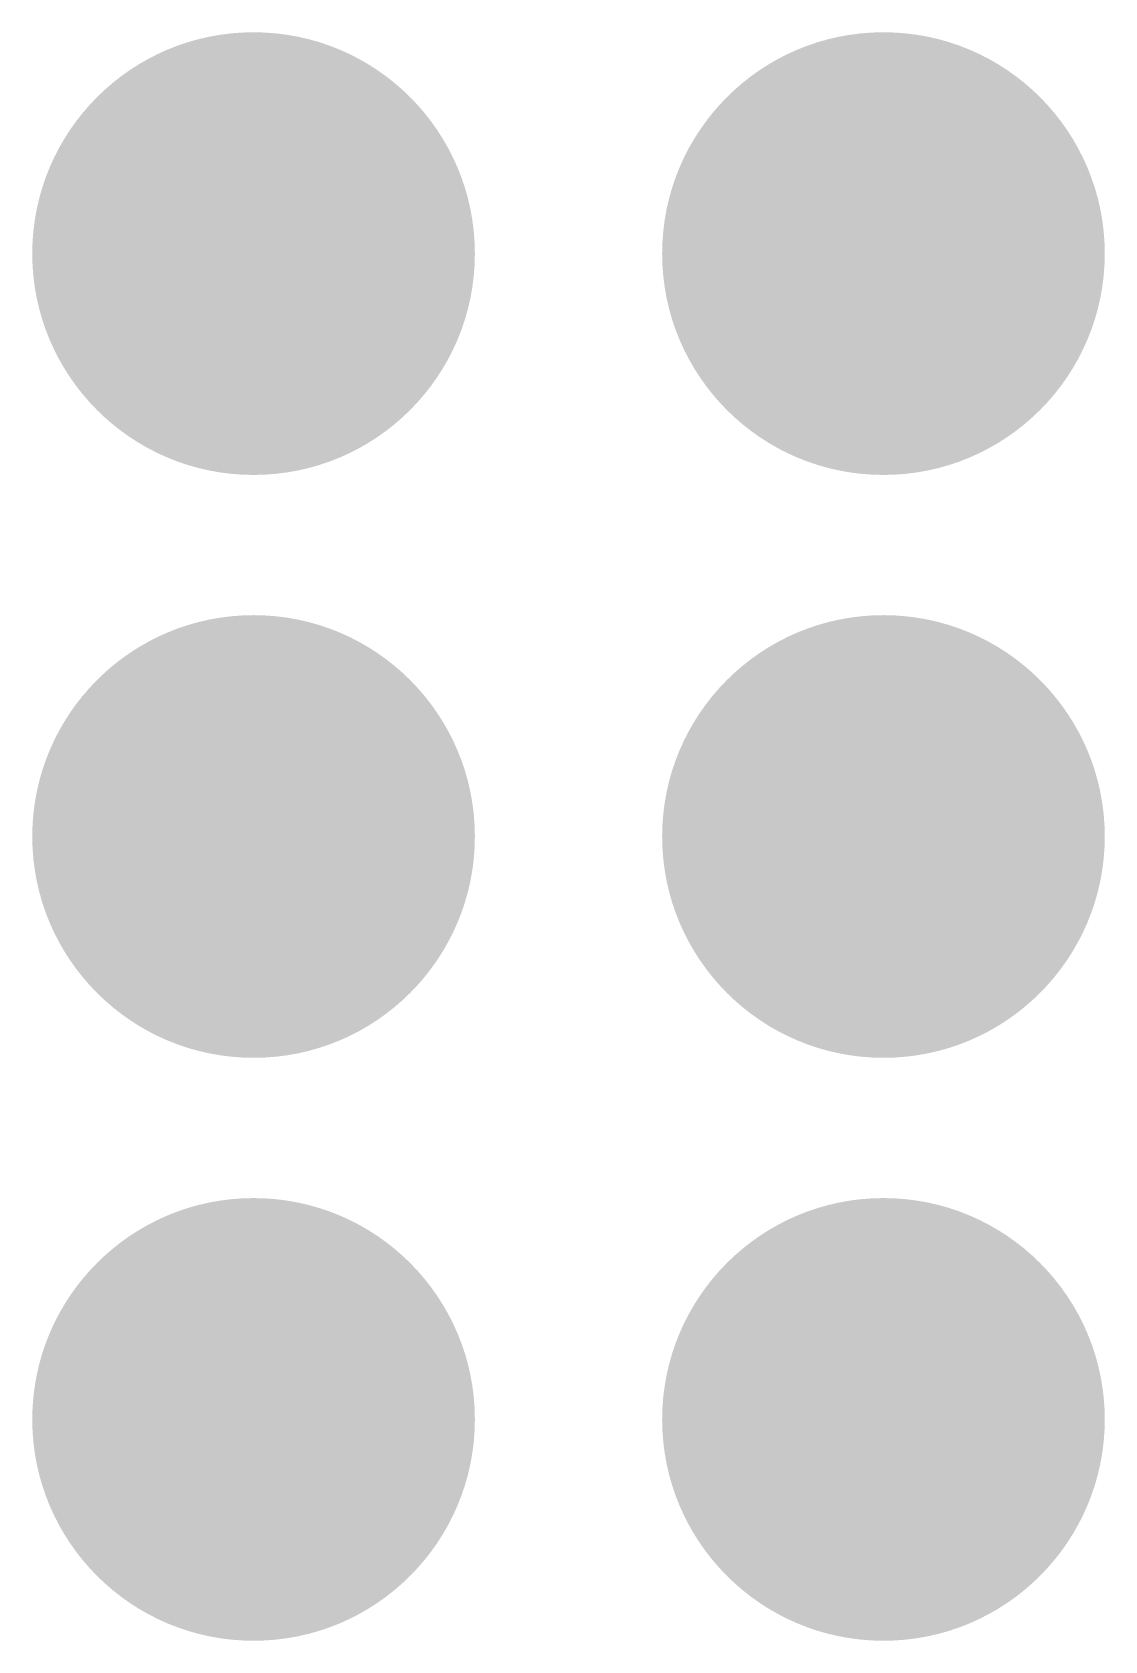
# Model space of a CAD drawing. Header units: inches. Extents: x -4 to 5258, y -4 to 5281.
# Drawn here: x 132.626 to 134.573, y 98.237 to 101.156 of the extents above; entities that cross this region are included whole.
import ezdxf

# ---------------------------------------------------------------- set-up
doc = ezdxf.new("R2010")
doc.units = ezdxf.units.IN
for name, color, linetype in [('Bottom Layer', 5, 'Continuous'), ('Bottom Solder', 6, 'Continuous'), ('Drill Drawing', 1, 'Continuous'), ('Layer 1', 16, 'Continuous'), ('Layer 2', 76, 'Continuous'), ('Top Layer', 1, 'Continuous'), ('Top Solder', 216, 'Continuous'), ('Via Holes', 16, 'Continuous')]:
    doc.layers.add(name, color=color, linetype=linetype)

msp = doc.modelspace()

# ---------------------------------------------------------------- hatches: boundary and pattern name
at = {"layer": 'Bottom Layer'}
h = msp.add_hatch(color=5, dxfattribs=at)
edge = h.paths.add_edge_path()
edge.add_arc((133.0282, 100.7543), 0.3, 0, 360)
h = msp.add_hatch(color=5, dxfattribs=at)
edge = h.paths.add_edge_path()
edge.add_arc((134.1712, 100.7543), 0.3, 0, 360)
h = msp.add_hatch(color=5, dxfattribs=at)
edge = h.paths.add_edge_path()
edge.add_arc((133.0282, 99.6967), 0.3, 0, 360)
h = msp.add_hatch(color=5, dxfattribs=at)
edge = h.paths.add_edge_path()
edge.add_arc((134.1712, 99.6967), 0.3, 0, 360)
h = msp.add_hatch(color=5, dxfattribs=at)
edge = h.paths.add_edge_path()
edge.add_arc((133.0282, 98.639), 0.3, 0, 360)
h = msp.add_hatch(color=5, dxfattribs=at)
edge = h.paths.add_edge_path()
edge.add_arc((134.1712, 98.639), 0.3, 0, 360)
at = {"layer": 'Bottom Solder'}
h = msp.add_hatch(color=6, dxfattribs=at)
edge = h.paths.add_edge_path()
edge.add_arc((133.0282, 100.7543), 0.4016, 0, 360)
h = msp.add_hatch(color=6, dxfattribs=at)
edge = h.paths.add_edge_path()
edge.add_arc((134.1712, 100.7543), 0.4016, 0, 360)
h = msp.add_hatch(color=6, dxfattribs=at)
edge = h.paths.add_edge_path()
edge.add_arc((133.0282, 99.6967), 0.4016, 0, 360)
h = msp.add_hatch(color=6, dxfattribs=at)
edge = h.paths.add_edge_path()
edge.add_arc((134.1712, 99.6967), 0.4016, 0, 360)
h = msp.add_hatch(color=6, dxfattribs=at)
edge = h.paths.add_edge_path()
edge.add_arc((133.0282, 98.639), 0.4016, 0, 360)
h = msp.add_hatch(color=6, dxfattribs=at)
edge = h.paths.add_edge_path()
edge.add_arc((134.1712, 98.639), 0.4016, 0, 360)
at = {"layer": 'Layer 1'}
h = msp.add_hatch(color=16, dxfattribs=at)
edge = h.paths.add_edge_path()
edge.add_arc((133.0282, 100.7543), 0.3, 0, 360)
h = msp.add_hatch(color=16, dxfattribs=at)
edge = h.paths.add_edge_path()
edge.add_arc((134.1712, 100.7543), 0.3, 0, 360)
h = msp.add_hatch(color=16, dxfattribs=at)
edge = h.paths.add_edge_path()
edge.add_arc((133.0282, 99.6967), 0.3, 0, 360)
h = msp.add_hatch(color=16, dxfattribs=at)
edge = h.paths.add_edge_path()
edge.add_arc((134.1712, 99.6967), 0.3, 0, 360)
h = msp.add_hatch(color=16, dxfattribs=at)
edge = h.paths.add_edge_path()
edge.add_arc((133.0282, 98.639), 0.3, 0, 360)
h = msp.add_hatch(color=16, dxfattribs=at)
edge = h.paths.add_edge_path()
edge.add_arc((134.1712, 98.639), 0.3, 0, 360)
at = {"layer": 'Layer 2'}
h = msp.add_hatch(color=76, dxfattribs=at)
edge = h.paths.add_edge_path()
edge.add_arc((133.0282, 100.7543), 0.3, 0, 360)
h = msp.add_hatch(color=76, dxfattribs=at)
edge = h.paths.add_edge_path()
edge.add_arc((134.1712, 100.7543), 0.3, 0, 360)
h = msp.add_hatch(color=76, dxfattribs=at)
edge = h.paths.add_edge_path()
edge.add_arc((133.0282, 99.6967), 0.3, 0, 360)
h = msp.add_hatch(color=76, dxfattribs=at)
edge = h.paths.add_edge_path()
edge.add_arc((134.1712, 99.6967), 0.3, 0, 360)
h = msp.add_hatch(color=76, dxfattribs=at)
edge = h.paths.add_edge_path()
edge.add_arc((133.0282, 98.639), 0.3, 0, 360)
h = msp.add_hatch(color=76, dxfattribs=at)
edge = h.paths.add_edge_path()
edge.add_arc((134.1712, 98.639), 0.3, 0, 360)
at = {"layer": 'Top Layer'}
h = msp.add_hatch(color=1, dxfattribs=at)
edge = h.paths.add_edge_path()
edge.add_arc((133.0282, 100.7543), 0.3, 0, 360)
h = msp.add_hatch(color=1, dxfattribs=at)
edge = h.paths.add_edge_path()
edge.add_arc((134.1712, 100.7543), 0.3, 0, 360)
h = msp.add_hatch(color=1, dxfattribs=at)
edge = h.paths.add_edge_path()
edge.add_arc((133.0282, 99.6967), 0.3, 0, 360)
h = msp.add_hatch(color=1, dxfattribs=at)
edge = h.paths.add_edge_path()
edge.add_arc((134.1712, 99.6967), 0.3, 0, 360)
h = msp.add_hatch(color=1, dxfattribs=at)
edge = h.paths.add_edge_path()
edge.add_arc((133.0282, 98.639), 0.3, 0, 360)
h = msp.add_hatch(color=1, dxfattribs=at)
edge = h.paths.add_edge_path()
edge.add_arc((134.1712, 98.639), 0.3, 0, 360)
at = {"layer": 'Top Solder'}
h = msp.add_hatch(color=216, dxfattribs=at)
edge = h.paths.add_edge_path()
edge.add_arc((133.0282, 100.7543), 0.4016, 0, 360)
h = msp.add_hatch(color=216, dxfattribs=at)
edge = h.paths.add_edge_path()
edge.add_arc((134.1712, 100.7543), 0.4016, 0, 360)
h = msp.add_hatch(color=216, dxfattribs=at)
edge = h.paths.add_edge_path()
edge.add_arc((133.0282, 99.6967), 0.4016, 0, 360)
h = msp.add_hatch(color=216, dxfattribs=at)
edge = h.paths.add_edge_path()
edge.add_arc((134.1712, 99.6967), 0.4016, 0, 360)
h = msp.add_hatch(color=216, dxfattribs=at)
edge = h.paths.add_edge_path()
edge.add_arc((133.0282, 98.639), 0.4016, 0, 360)
h = msp.add_hatch(color=216, dxfattribs=at)
edge = h.paths.add_edge_path()
edge.add_arc((134.1712, 98.639), 0.4016, 0, 360)
at = {"layer": 'Via Holes'}
h = msp.add_hatch(color=7, dxfattribs=at)
edge = h.paths.add_edge_path()
edge.add_arc((133.0282, 100.7543), 0.15, 0, 360)
h = msp.add_hatch(color=7, dxfattribs=at)
edge = h.paths.add_edge_path()
edge.add_arc((134.1712, 100.7543), 0.15, 0, 360)
h = msp.add_hatch(color=7, dxfattribs=at)
edge = h.paths.add_edge_path()
edge.add_arc((133.0282, 99.6967), 0.15, 0, 360)
h = msp.add_hatch(color=7, dxfattribs=at)
edge = h.paths.add_edge_path()
edge.add_arc((134.1712, 99.6967), 0.15, 0, 360)
h = msp.add_hatch(color=7, dxfattribs=at)
edge = h.paths.add_edge_path()
edge.add_arc((133.0282, 98.639), 0.15, 0, 360)
h = msp.add_hatch(color=7, dxfattribs=at)
edge = h.paths.add_edge_path()
edge.add_arc((134.1712, 98.639), 0.15, 0, 360)

# ---------------------------------------------------------------- linework, layer by layer
at = {"layer": 'Drill Drawing'}
for points in [[(132.9012, 100.8813, 0.0508, 0.0508, 0), (132.9012, 101.0083, 0.0508, 0.0508, 0)], [(132.9012, 101.0083, 0.0508, 0.0508, 0), (133.1552, 101.0083, 0.0508, 0.0508, 0)], [(133.1552, 100.8813, 0.0508, 0.0508, 0), (133.1552, 101.0083, 0.0508, 0.0508, 0)], [(134.0442, 100.8813, 0.0508, 0.0508, 0), (134.0442, 101.0083, 0.0508, 0.0508, 0)], [(134.0442, 101.0083, 0.0508, 0.0508, 0), (134.2982, 101.0083, 0.0508, 0.0508, 0)], [(134.2982, 100.8813, 0.0508, 0.0508, 0), (134.2982, 101.0083, 0.0508, 0.0508, 0)], [(132.952, 100.8305, 0.0508, 0.0508, 0), (132.952, 100.9067, 0.0508, 0.0508, 0)], [(132.952, 100.9067, 0.0508, 0.0508, 0), (133.1044, 100.9067, 0.0508, 0.0508, 0)], [(133.1044, 100.8305, 0.0508, 0.0508, 0), (133.1044, 100.9067, 0.0508, 0.0508, 0)], [(134.095, 100.8305, 0.0508, 0.0508, 0), (134.095, 100.9067, 0.0508, 0.0508, 0)], [(134.095, 100.9067, 0.0508, 0.0508, 0), (134.2474, 100.9067, 0.0508, 0.0508, 0)], [(134.2474, 100.8305, 0.0508, 0.0508, 0), (134.2474, 100.9067, 0.0508, 0.0508, 0)], [(132.7742, 100.6273, 0.0508, 0.0508, 0), (132.7742, 100.8813, 0.0508, 0.0508, 0)], [(132.7742, 100.8813, 0.0508, 0.0508, 0), (132.9012, 100.8813, 0.0508, 0.0508, 0)], [(133.1552, 100.8813, 0.0508, 0.0508, 0), (133.2822, 100.8813, 0.0508, 0.0508, 0)], [(133.2822, 100.6273, 0.0508, 0.0508, 0), (133.2822, 100.8813, 0.0508, 0.0508, 0)], [(133.9172, 100.6273, 0.0508, 0.0508, 0), (133.9172, 100.8813, 0.0508, 0.0508, 0)], [(133.9172, 100.8813, 0.0508, 0.0508, 0), (134.0442, 100.8813, 0.0508, 0.0508, 0)], [(134.2982, 100.8813, 0.0508, 0.0508, 0), (134.4252, 100.8813, 0.0508, 0.0508, 0)], [(134.4252, 100.6273, 0.0508, 0.0508, 0), (134.4252, 100.8813, 0.0508, 0.0508, 0)], [(132.8758, 100.6781, 0.0508, 0.0508, 0), (132.8758, 100.8305, 0.0508, 0.0508, 0)], [(132.8758, 100.8305, 0.0508, 0.0508, 0), (132.952, 100.8305, 0.0508, 0.0508, 0)], [(133.1044, 100.8305, 0.0508, 0.0508, 0), (133.1806, 100.8305, 0.0508, 0.0508, 0)], [(133.1806, 100.6781, 0.0508, 0.0508, 0), (133.1806, 100.8305, 0.0508, 0.0508, 0)], [(134.0188, 100.6781, 0.0508, 0.0508, 0), (134.0188, 100.8305, 0.0508, 0.0508, 0)], [(134.0188, 100.8305, 0.0508, 0.0508, 0), (134.095, 100.8305, 0.0508, 0.0508, 0)], [(134.2474, 100.8305, 0.0508, 0.0508, 0), (134.3236, 100.8305, 0.0508, 0.0508, 0)], [(134.3236, 100.6781, 0.0508, 0.0508, 0), (134.3236, 100.8305, 0.0508, 0.0508, 0)], [(132.8758, 100.6781, 0.0508, 0.0508, 0), (132.952, 100.6781, 0.0508, 0.0508, 0)], [(132.952, 100.6019, 0.0508, 0.0508, 0), (132.952, 100.6781, 0.0508, 0.0508, 0)], [(133.1044, 100.6781, 0.0508, 0.0508, 0), (133.1806, 100.6781, 0.0508, 0.0508, 0)], [(133.1044, 100.6019, 0.0508, 0.0508, 0), (133.1044, 100.6781, 0.0508, 0.0508, 0)], [(134.0188, 100.6781, 0.0508, 0.0508, 0), (134.095, 100.6781, 0.0508, 0.0508, 0)], [(134.095, 100.6019, 0.0508, 0.0508, 0), (134.095, 100.6781, 0.0508, 0.0508, 0)], [(134.2474, 100.6781, 0.0508, 0.0508, 0), (134.3236, 100.6781, 0.0508, 0.0508, 0)], [(134.2474, 100.6019, 0.0508, 0.0508, 0), (134.2474, 100.6781, 0.0508, 0.0508, 0)], [(132.7742, 100.6273, 0.0508, 0.0508, 0), (132.9012, 100.6273, 0.0508, 0.0508, 0)], [(132.9012, 100.5003, 0.0508, 0.0508, 0), (132.9012, 100.6273, 0.0508, 0.0508, 0)], [(133.1552, 100.6273, 0.0508, 0.0508, 0), (133.2822, 100.6273, 0.0508, 0.0508, 0)], [(133.1552, 100.5003, 0.0508, 0.0508, 0), (133.1552, 100.6273, 0.0508, 0.0508, 0)], [(133.9172, 100.6273, 0.0508, 0.0508, 0), (134.0442, 100.6273, 0.0508, 0.0508, 0)], [(134.0442, 100.5003, 0.0508, 0.0508, 0), (134.0442, 100.6273, 0.0508, 0.0508, 0)], [(134.2982, 100.6273, 0.0508, 0.0508, 0), (134.4252, 100.6273, 0.0508, 0.0508, 0)], [(134.2982, 100.5003, 0.0508, 0.0508, 0), (134.2982, 100.6273, 0.0508, 0.0508, 0)], [(132.952, 100.6019, 0.0508, 0.0508, 0), (133.1044, 100.6019, 0.0508, 0.0508, 0)], [(134.095, 100.6019, 0.0508, 0.0508, 0), (134.2474, 100.6019, 0.0508, 0.0508, 0)], [(132.9012, 100.5003, 0.0508, 0.0508, 0), (133.1552, 100.5003, 0.0508, 0.0508, 0)], [(134.0442, 100.5003, 0.0508, 0.0508, 0), (134.2982, 100.5003, 0.0508, 0.0508, 0)], [(132.9012, 99.8237, 0.0508, 0.0508, 0), (132.9012, 99.9507, 0.0508, 0.0508, 0)], [(132.9012, 99.9507, 0.0508, 0.0508, 0), (133.1552, 99.9507, 0.0508, 0.0508, 0)], [(133.1552, 99.8237, 0.0508, 0.0508, 0), (133.1552, 99.9507, 0.0508, 0.0508, 0)], [(134.0442, 99.8237, 0.0508, 0.0508, 0), (134.0442, 99.9507, 0.0508, 0.0508, 0)], [(134.0442, 99.9507, 0.0508, 0.0508, 0), (134.2982, 99.9507, 0.0508, 0.0508, 0)], [(134.2982, 99.8237, 0.0508, 0.0508, 0), (134.2982, 99.9507, 0.0508, 0.0508, 0)], [(132.952, 99.7729, 0.0508, 0.0508, 0), (132.952, 99.8491, 0.0508, 0.0508, 0)], [(132.952, 99.8491, 0.0508, 0.0508, 0), (133.1044, 99.8491, 0.0508, 0.0508, 0)], [(133.1044, 99.7729, 0.0508, 0.0508, 0), (133.1044, 99.8491, 0.0508, 0.0508, 0)], [(134.095, 99.7729, 0.0508, 0.0508, 0), (134.095, 99.8491, 0.0508, 0.0508, 0)], [(134.095, 99.8491, 0.0508, 0.0508, 0), (134.2474, 99.8491, 0.0508, 0.0508, 0)], [(134.2474, 99.7729, 0.0508, 0.0508, 0), (134.2474, 99.8491, 0.0508, 0.0508, 0)], [(132.7742, 99.5697, 0.0508, 0.0508, 0), (132.7742, 99.8237, 0.0508, 0.0508, 0)], [(132.7742, 99.8237, 0.0508, 0.0508, 0), (132.9012, 99.8237, 0.0508, 0.0508, 0)], [(133.1552, 99.8237, 0.0508, 0.0508, 0), (133.2822, 99.8237, 0.0508, 0.0508, 0)], [(133.2822, 99.5697, 0.0508, 0.0508, 0), (133.2822, 99.8237, 0.0508, 0.0508, 0)], [(133.9172, 99.5697, 0.0508, 0.0508, 0), (133.9172, 99.8237, 0.0508, 0.0508, 0)], [(133.9172, 99.8237, 0.0508, 0.0508, 0), (134.0442, 99.8237, 0.0508, 0.0508, 0)], [(134.2982, 99.8237, 0.0508, 0.0508, 0), (134.4252, 99.8237, 0.0508, 0.0508, 0)], [(134.4252, 99.5697, 0.0508, 0.0508, 0), (134.4252, 99.8237, 0.0508, 0.0508, 0)], [(132.8758, 99.6205, 0.0508, 0.0508, 0), (132.8758, 99.7729, 0.0508, 0.0508, 0)], [(132.8758, 99.7729, 0.0508, 0.0508, 0), (132.952, 99.7729, 0.0508, 0.0508, 0)], [(133.1044, 99.7729, 0.0508, 0.0508, 0), (133.1806, 99.7729, 0.0508, 0.0508, 0)], [(133.1806, 99.6205, 0.0508, 0.0508, 0), (133.1806, 99.7729, 0.0508, 0.0508, 0)], [(134.0188, 99.6205, 0.0508, 0.0508, 0), (134.0188, 99.7729, 0.0508, 0.0508, 0)], [(134.0188, 99.7729, 0.0508, 0.0508, 0), (134.095, 99.7729, 0.0508, 0.0508, 0)], [(134.2474, 99.7729, 0.0508, 0.0508, 0), (134.3236, 99.7729, 0.0508, 0.0508, 0)], [(134.3236, 99.6205, 0.0508, 0.0508, 0), (134.3236, 99.7729, 0.0508, 0.0508, 0)], [(132.8758, 99.6205, 0.0508, 0.0508, 0), (132.952, 99.6205, 0.0508, 0.0508, 0)], [(132.952, 99.5443, 0.0508, 0.0508, 0), (132.952, 99.6205, 0.0508, 0.0508, 0)], [(133.1044, 99.6205, 0.0508, 0.0508, 0), (133.1806, 99.6205, 0.0508, 0.0508, 0)], [(133.1044, 99.5443, 0.0508, 0.0508, 0), (133.1044, 99.6205, 0.0508, 0.0508, 0)], [(134.0188, 99.6205, 0.0508, 0.0508, 0), (134.095, 99.6205, 0.0508, 0.0508, 0)], [(134.095, 99.5443, 0.0508, 0.0508, 0), (134.095, 99.6205, 0.0508, 0.0508, 0)], [(134.2474, 99.6205, 0.0508, 0.0508, 0), (134.3236, 99.6205, 0.0508, 0.0508, 0)], [(134.2474, 99.5443, 0.0508, 0.0508, 0), (134.2474, 99.6205, 0.0508, 0.0508, 0)], [(132.7742, 99.5697, 0.0508, 0.0508, 0), (132.9012, 99.5697, 0.0508, 0.0508, 0)], [(132.9012, 99.4427, 0.0508, 0.0508, 0), (132.9012, 99.5697, 0.0508, 0.0508, 0)], [(133.1552, 99.5697, 0.0508, 0.0508, 0), (133.2822, 99.5697, 0.0508, 0.0508, 0)], [(133.1552, 99.4427, 0.0508, 0.0508, 0), (133.1552, 99.5697, 0.0508, 0.0508, 0)], [(133.9172, 99.5697, 0.0508, 0.0508, 0), (134.0442, 99.5697, 0.0508, 0.0508, 0)], [(134.0442, 99.4427, 0.0508, 0.0508, 0), (134.0442, 99.5697, 0.0508, 0.0508, 0)], [(134.2982, 99.5697, 0.0508, 0.0508, 0), (134.4252, 99.5697, 0.0508, 0.0508, 0)], [(134.2982, 99.4427, 0.0508, 0.0508, 0), (134.2982, 99.5697, 0.0508, 0.0508, 0)], [(132.952, 99.5443, 0.0508, 0.0508, 0), (133.1044, 99.5443, 0.0508, 0.0508, 0)], [(134.095, 99.5443, 0.0508, 0.0508, 0), (134.2474, 99.5443, 0.0508, 0.0508, 0)], [(132.9012, 99.4427, 0.0508, 0.0508, 0), (133.1552, 99.4427, 0.0508, 0.0508, 0)], [(134.0442, 99.4427, 0.0508, 0.0508, 0), (134.2982, 99.4427, 0.0508, 0.0508, 0)], [(132.9012, 98.766, 0.0508, 0.0508, 0), (132.9012, 98.893, 0.0508, 0.0508, 0)], [(132.9012, 98.893, 0.0508, 0.0508, 0), (133.1552, 98.893, 0.0508, 0.0508, 0)], [(133.1552, 98.766, 0.0508, 0.0508, 0), (133.1552, 98.893, 0.0508, 0.0508, 0)], [(134.0442, 98.766, 0.0508, 0.0508, 0), (134.0442, 98.893, 0.0508, 0.0508, 0)], [(134.0442, 98.893, 0.0508, 0.0508, 0), (134.2982, 98.893, 0.0508, 0.0508, 0)], [(134.2982, 98.766, 0.0508, 0.0508, 0), (134.2982, 98.893, 0.0508, 0.0508, 0)], [(132.952, 98.7152, 0.0508, 0.0508, 0), (132.952, 98.7914, 0.0508, 0.0508, 0)], [(132.952, 98.7914, 0.0508, 0.0508, 0), (133.1044, 98.7914, 0.0508, 0.0508, 0)], [(133.1044, 98.7152, 0.0508, 0.0508, 0), (133.1044, 98.7914, 0.0508, 0.0508, 0)], [(134.095, 98.7152, 0.0508, 0.0508, 0), (134.095, 98.7914, 0.0508, 0.0508, 0)], [(134.095, 98.7914, 0.0508, 0.0508, 0), (134.2474, 98.7914, 0.0508, 0.0508, 0)], [(134.2474, 98.7152, 0.0508, 0.0508, 0), (134.2474, 98.7914, 0.0508, 0.0508, 0)], [(132.7742, 98.512, 0.0508, 0.0508, 0), (132.7742, 98.766, 0.0508, 0.0508, 0)], [(132.7742, 98.766, 0.0508, 0.0508, 0), (132.9012, 98.766, 0.0508, 0.0508, 0)], [(133.1552, 98.766, 0.0508, 0.0508, 0), (133.2822, 98.766, 0.0508, 0.0508, 0)], [(133.2822, 98.512, 0.0508, 0.0508, 0), (133.2822, 98.766, 0.0508, 0.0508, 0)], [(133.9172, 98.512, 0.0508, 0.0508, 0), (133.9172, 98.766, 0.0508, 0.0508, 0)], [(133.9172, 98.766, 0.0508, 0.0508, 0), (134.0442, 98.766, 0.0508, 0.0508, 0)], [(134.2982, 98.766, 0.0508, 0.0508, 0), (134.4252, 98.766, 0.0508, 0.0508, 0)], [(134.4252, 98.512, 0.0508, 0.0508, 0), (134.4252, 98.766, 0.0508, 0.0508, 0)], [(132.8758, 98.5628, 0.0508, 0.0508, 0), (132.8758, 98.7152, 0.0508, 0.0508, 0)], [(132.8758, 98.7152, 0.0508, 0.0508, 0), (132.952, 98.7152, 0.0508, 0.0508, 0)], [(133.1044, 98.7152, 0.0508, 0.0508, 0), (133.1806, 98.7152, 0.0508, 0.0508, 0)], [(133.1806, 98.5628, 0.0508, 0.0508, 0), (133.1806, 98.7152, 0.0508, 0.0508, 0)], [(134.0188, 98.5628, 0.0508, 0.0508, 0), (134.0188, 98.7152, 0.0508, 0.0508, 0)], [(134.0188, 98.7152, 0.0508, 0.0508, 0), (134.095, 98.7152, 0.0508, 0.0508, 0)], [(134.2474, 98.7152, 0.0508, 0.0508, 0), (134.3236, 98.7152, 0.0508, 0.0508, 0)], [(134.3236, 98.5628, 0.0508, 0.0508, 0), (134.3236, 98.7152, 0.0508, 0.0508, 0)], [(132.8758, 98.5628, 0.0508, 0.0508, 0), (132.952, 98.5628, 0.0508, 0.0508, 0)], [(132.952, 98.4866, 0.0508, 0.0508, 0), (132.952, 98.5628, 0.0508, 0.0508, 0)], [(133.1044, 98.5628, 0.0508, 0.0508, 0), (133.1806, 98.5628, 0.0508, 0.0508, 0)], [(133.1044, 98.4866, 0.0508, 0.0508, 0), (133.1044, 98.5628, 0.0508, 0.0508, 0)], [(134.0188, 98.5628, 0.0508, 0.0508, 0), (134.095, 98.5628, 0.0508, 0.0508, 0)], [(134.095, 98.4866, 0.0508, 0.0508, 0), (134.095, 98.5628, 0.0508, 0.0508, 0)], [(134.2474, 98.5628, 0.0508, 0.0508, 0), (134.3236, 98.5628, 0.0508, 0.0508, 0)], [(134.2474, 98.4866, 0.0508, 0.0508, 0), (134.2474, 98.5628, 0.0508, 0.0508, 0)], [(132.7742, 98.512, 0.0508, 0.0508, 0), (132.9012, 98.512, 0.0508, 0.0508, 0)], [(132.9012, 98.385, 0.0508, 0.0508, 0), (132.9012, 98.512, 0.0508, 0.0508, 0)], [(132.952, 98.4866, 0.0508, 0.0508, 0), (133.1044, 98.4866, 0.0508, 0.0508, 0)], [(133.1552, 98.512, 0.0508, 0.0508, 0), (133.2822, 98.512, 0.0508, 0.0508, 0)], [(133.1552, 98.385, 0.0508, 0.0508, 0), (133.1552, 98.512, 0.0508, 0.0508, 0)], [(133.9172, 98.512, 0.0508, 0.0508, 0), (134.0442, 98.512, 0.0508, 0.0508, 0)], [(134.0442, 98.385, 0.0508, 0.0508, 0), (134.0442, 98.512, 0.0508, 0.0508, 0)], [(134.095, 98.4866, 0.0508, 0.0508, 0), (134.2474, 98.4866, 0.0508, 0.0508, 0)], [(134.2982, 98.512, 0.0508, 0.0508, 0), (134.4252, 98.512, 0.0508, 0.0508, 0)], [(134.2982, 98.385, 0.0508, 0.0508, 0), (134.2982, 98.512, 0.0508, 0.0508, 0)], [(132.9012, 98.385, 0.0508, 0.0508, 0), (133.1552, 98.385, 0.0508, 0.0508, 0)], [(134.0442, 98.385, 0.0508, 0.0508, 0), (134.2982, 98.385, 0.0508, 0.0508, 0)]]:
    msp.add_lwpolyline(points, format="xyseb", dxfattribs=at)
for points in [[(132.8885, 101.0083, 0.0254, 0.0254, 1), (132.9139, 101.0083, 0.0254, 0.0254, 1)], [(132.8885, 101.0083, 0.0254, 0.0254, 1), (132.9139, 101.0083, 0.0254, 0.0254, 1)], [(133.1425, 101.0083, 0.0254, 0.0254, 1), (133.1679, 101.0083, 0.0254, 0.0254, 1)], [(133.1425, 101.0083, 0.0254, 0.0254, 1), (133.1679, 101.0083, 0.0254, 0.0254, 1)], [(134.0315, 101.0083, 0.0254, 0.0254, 1), (134.0569, 101.0083, 0.0254, 0.0254, 1)], [(134.0315, 101.0083, 0.0254, 0.0254, 1), (134.0569, 101.0083, 0.0254, 0.0254, 1)], [(134.2855, 101.0083, 0.0254, 0.0254, 1), (134.3109, 101.0083, 0.0254, 0.0254, 1)], [(134.2855, 101.0083, 0.0254, 0.0254, 1), (134.3109, 101.0083, 0.0254, 0.0254, 1)], [(132.9393, 100.9067, 0.0254, 0.0254, 1), (132.9647, 100.9067, 0.0254, 0.0254, 1)], [(132.9393, 100.9067, 0.0254, 0.0254, 1), (132.9647, 100.9067, 0.0254, 0.0254, 1)], [(133.0917, 100.9067, 0.0254, 0.0254, 1), (133.1171, 100.9067, 0.0254, 0.0254, 1)], [(133.0917, 100.9067, 0.0254, 0.0254, 1), (133.1171, 100.9067, 0.0254, 0.0254, 1)], [(134.0823, 100.9067, 0.0254, 0.0254, 1), (134.1077, 100.9067, 0.0254, 0.0254, 1)], [(134.0823, 100.9067, 0.0254, 0.0254, 1), (134.1077, 100.9067, 0.0254, 0.0254, 1)], [(134.2347, 100.9067, 0.0254, 0.0254, 1), (134.2601, 100.9067, 0.0254, 0.0254, 1)], [(134.2347, 100.9067, 0.0254, 0.0254, 1), (134.2601, 100.9067, 0.0254, 0.0254, 1)], [(132.7615, 100.8813, 0.0254, 0.0254, 1), (132.7869, 100.8813, 0.0254, 0.0254, 1)], [(132.7615, 100.8813, 0.0254, 0.0254, 1), (132.7869, 100.8813, 0.0254, 0.0254, 1)], [(132.8885, 100.8813, 0.0254, 0.0254, 1), (132.9139, 100.8813, 0.0254, 0.0254, 1)], [(132.8885, 100.8813, 0.0254, 0.0254, 1), (132.9139, 100.8813, 0.0254, 0.0254, 1)], [(133.1425, 100.8813, 0.0254, 0.0254, 1), (133.1679, 100.8813, 0.0254, 0.0254, 1)], [(133.1425, 100.8813, 0.0254, 0.0254, 1), (133.1679, 100.8813, 0.0254, 0.0254, 1)], [(133.2695, 100.8813, 0.0254, 0.0254, 1), (133.2949, 100.8813, 0.0254, 0.0254, 1)], [(133.2695, 100.8813, 0.0254, 0.0254, 1), (133.2949, 100.8813, 0.0254, 0.0254, 1)], [(133.9045, 100.8813, 0.0254, 0.0254, 1), (133.9299, 100.8813, 0.0254, 0.0254, 1)], [(133.9045, 100.8813, 0.0254, 0.0254, 1), (133.9299, 100.8813, 0.0254, 0.0254, 1)], [(134.0315, 100.8813, 0.0254, 0.0254, 1), (134.0569, 100.8813, 0.0254, 0.0254, 1)], [(134.0315, 100.8813, 0.0254, 0.0254, 1), (134.0569, 100.8813, 0.0254, 0.0254, 1)], [(134.2855, 100.8813, 0.0254, 0.0254, 1), (134.3109, 100.8813, 0.0254, 0.0254, 1)], [(134.2855, 100.8813, 0.0254, 0.0254, 1), (134.3109, 100.8813, 0.0254, 0.0254, 1)], [(134.4125, 100.8813, 0.0254, 0.0254, 1), (134.4379, 100.8813, 0.0254, 0.0254, 1)], [(134.4125, 100.8813, 0.0254, 0.0254, 1), (134.4379, 100.8813, 0.0254, 0.0254, 1)], [(132.8631, 100.8305, 0.0254, 0.0254, 1), (132.8885, 100.8305, 0.0254, 0.0254, 1)], [(132.8631, 100.8305, 0.0254, 0.0254, 1), (132.8885, 100.8305, 0.0254, 0.0254, 1)], [(132.9393, 100.8305, 0.0254, 0.0254, 1), (132.9647, 100.8305, 0.0254, 0.0254, 1)], [(132.9393, 100.8305, 0.0254, 0.0254, 1), (132.9647, 100.8305, 0.0254, 0.0254, 1)], [(133.0917, 100.8305, 0.0254, 0.0254, 1), (133.1171, 100.8305, 0.0254, 0.0254, 1)], [(133.0917, 100.8305, 0.0254, 0.0254, 1), (133.1171, 100.8305, 0.0254, 0.0254, 1)], [(133.1679, 100.8305, 0.0254, 0.0254, 1), (133.1933, 100.8305, 0.0254, 0.0254, 1)], [(133.1679, 100.8305, 0.0254, 0.0254, 1), (133.1933, 100.8305, 0.0254, 0.0254, 1)], [(134.0061, 100.8305, 0.0254, 0.0254, 1), (134.0315, 100.8305, 0.0254, 0.0254, 1)], [(134.0061, 100.8305, 0.0254, 0.0254, 1), (134.0315, 100.8305, 0.0254, 0.0254, 1)], [(134.0823, 100.8305, 0.0254, 0.0254, 1), (134.1077, 100.8305, 0.0254, 0.0254, 1)], [(134.0823, 100.8305, 0.0254, 0.0254, 1), (134.1077, 100.8305, 0.0254, 0.0254, 1)], [(134.2347, 100.8305, 0.0254, 0.0254, 1), (134.2601, 100.8305, 0.0254, 0.0254, 1)], [(134.2347, 100.8305, 0.0254, 0.0254, 1), (134.2601, 100.8305, 0.0254, 0.0254, 1)], [(134.3109, 100.8305, 0.0254, 0.0254, 1), (134.3363, 100.8305, 0.0254, 0.0254, 1)], [(134.3109, 100.8305, 0.0254, 0.0254, 1), (134.3363, 100.8305, 0.0254, 0.0254, 1)], [(132.8631, 100.6781, 0.0254, 0.0254, 1), (132.8885, 100.6781, 0.0254, 0.0254, 1)], [(132.8631, 100.6781, 0.0254, 0.0254, 1), (132.8885, 100.6781, 0.0254, 0.0254, 1)], [(132.9393, 100.6781, 0.0254, 0.0254, 1), (132.9647, 100.6781, 0.0254, 0.0254, 1)], [(132.9393, 100.6781, 0.0254, 0.0254, 1), (132.9647, 100.6781, 0.0254, 0.0254, 1)], [(133.0917, 100.6781, 0.0254, 0.0254, 1), (133.1171, 100.6781, 0.0254, 0.0254, 1)], [(133.0917, 100.6781, 0.0254, 0.0254, 1), (133.1171, 100.6781, 0.0254, 0.0254, 1)], [(133.1679, 100.6781, 0.0254, 0.0254, 1), (133.1933, 100.6781, 0.0254, 0.0254, 1)], [(133.1679, 100.6781, 0.0254, 0.0254, 1), (133.1933, 100.6781, 0.0254, 0.0254, 1)], [(134.0061, 100.6781, 0.0254, 0.0254, 1), (134.0315, 100.6781, 0.0254, 0.0254, 1)], [(134.0061, 100.6781, 0.0254, 0.0254, 1), (134.0315, 100.6781, 0.0254, 0.0254, 1)], [(134.0823, 100.6781, 0.0254, 0.0254, 1), (134.1077, 100.6781, 0.0254, 0.0254, 1)], [(134.0823, 100.6781, 0.0254, 0.0254, 1), (134.1077, 100.6781, 0.0254, 0.0254, 1)], [(134.2347, 100.6781, 0.0254, 0.0254, 1), (134.2601, 100.6781, 0.0254, 0.0254, 1)], [(134.2347, 100.6781, 0.0254, 0.0254, 1), (134.2601, 100.6781, 0.0254, 0.0254, 1)], [(134.3109, 100.6781, 0.0254, 0.0254, 1), (134.3363, 100.6781, 0.0254, 0.0254, 1)], [(134.3109, 100.6781, 0.0254, 0.0254, 1), (134.3363, 100.6781, 0.0254, 0.0254, 1)], [(132.7615, 100.6273, 0.0254, 0.0254, 1), (132.7869, 100.6273, 0.0254, 0.0254, 1)], [(132.7615, 100.6273, 0.0254, 0.0254, 1), (132.7869, 100.6273, 0.0254, 0.0254, 1)], [(132.8885, 100.6273, 0.0254, 0.0254, 1), (132.9139, 100.6273, 0.0254, 0.0254, 1)], [(132.8885, 100.6273, 0.0254, 0.0254, 1), (132.9139, 100.6273, 0.0254, 0.0254, 1)], [(133.1425, 100.6273, 0.0254, 0.0254, 1), (133.1679, 100.6273, 0.0254, 0.0254, 1)], [(133.1425, 100.6273, 0.0254, 0.0254, 1), (133.1679, 100.6273, 0.0254, 0.0254, 1)], [(133.2695, 100.6273, 0.0254, 0.0254, 1), (133.2949, 100.6273, 0.0254, 0.0254, 1)], [(133.2695, 100.6273, 0.0254, 0.0254, 1), (133.2949, 100.6273, 0.0254, 0.0254, 1)], [(133.9045, 100.6273, 0.0254, 0.0254, 1), (133.9299, 100.6273, 0.0254, 0.0254, 1)], [(133.9045, 100.6273, 0.0254, 0.0254, 1), (133.9299, 100.6273, 0.0254, 0.0254, 1)], [(134.0315, 100.6273, 0.0254, 0.0254, 1), (134.0569, 100.6273, 0.0254, 0.0254, 1)], [(134.0315, 100.6273, 0.0254, 0.0254, 1), (134.0569, 100.6273, 0.0254, 0.0254, 1)], [(134.2855, 100.6273, 0.0254, 0.0254, 1), (134.3109, 100.6273, 0.0254, 0.0254, 1)], [(134.2855, 100.6273, 0.0254, 0.0254, 1), (134.3109, 100.6273, 0.0254, 0.0254, 1)], [(134.4125, 100.6273, 0.0254, 0.0254, 1), (134.4379, 100.6273, 0.0254, 0.0254, 1)], [(134.4125, 100.6273, 0.0254, 0.0254, 1), (134.4379, 100.6273, 0.0254, 0.0254, 1)], [(132.9393, 100.6019, 0.0254, 0.0254, 1), (132.9647, 100.6019, 0.0254, 0.0254, 1)], [(132.9393, 100.6019, 0.0254, 0.0254, 1), (132.9647, 100.6019, 0.0254, 0.0254, 1)], [(133.0917, 100.6019, 0.0254, 0.0254, 1), (133.1171, 100.6019, 0.0254, 0.0254, 1)], [(133.0917, 100.6019, 0.0254, 0.0254, 1), (133.1171, 100.6019, 0.0254, 0.0254, 1)], [(134.0823, 100.6019, 0.0254, 0.0254, 1), (134.1077, 100.6019, 0.0254, 0.0254, 1)], [(134.0823, 100.6019, 0.0254, 0.0254, 1), (134.1077, 100.6019, 0.0254, 0.0254, 1)], [(134.2347, 100.6019, 0.0254, 0.0254, 1), (134.2601, 100.6019, 0.0254, 0.0254, 1)], [(134.2347, 100.6019, 0.0254, 0.0254, 1), (134.2601, 100.6019, 0.0254, 0.0254, 1)], [(132.8885, 100.5003, 0.0254, 0.0254, 1), (132.9139, 100.5003, 0.0254, 0.0254, 1)], [(132.8885, 100.5003, 0.0254, 0.0254, 1), (132.9139, 100.5003, 0.0254, 0.0254, 1)], [(133.1425, 100.5003, 0.0254, 0.0254, 1), (133.1679, 100.5003, 0.0254, 0.0254, 1)], [(133.1425, 100.5003, 0.0254, 0.0254, 1), (133.1679, 100.5003, 0.0254, 0.0254, 1)], [(134.0315, 100.5003, 0.0254, 0.0254, 1), (134.0569, 100.5003, 0.0254, 0.0254, 1)], [(134.0315, 100.5003, 0.0254, 0.0254, 1), (134.0569, 100.5003, 0.0254, 0.0254, 1)], [(134.2855, 100.5003, 0.0254, 0.0254, 1), (134.3109, 100.5003, 0.0254, 0.0254, 1)], [(134.2855, 100.5003, 0.0254, 0.0254, 1), (134.3109, 100.5003, 0.0254, 0.0254, 1)], [(132.8885, 99.9507, 0.0254, 0.0254, 1), (132.9139, 99.9507, 0.0254, 0.0254, 1)], [(132.8885, 99.9507, 0.0254, 0.0254, 1), (132.9139, 99.9507, 0.0254, 0.0254, 1)], [(133.1425, 99.9507, 0.0254, 0.0254, 1), (133.1679, 99.9507, 0.0254, 0.0254, 1)], [(133.1425, 99.9507, 0.0254, 0.0254, 1), (133.1679, 99.9507, 0.0254, 0.0254, 1)], [(134.0315, 99.9507, 0.0254, 0.0254, 1), (134.0569, 99.9507, 0.0254, 0.0254, 1)], [(134.0315, 99.9507, 0.0254, 0.0254, 1), (134.0569, 99.9507, 0.0254, 0.0254, 1)], [(134.2855, 99.9507, 0.0254, 0.0254, 1), (134.3109, 99.9507, 0.0254, 0.0254, 1)], [(134.2855, 99.9507, 0.0254, 0.0254, 1), (134.3109, 99.9507, 0.0254, 0.0254, 1)], [(132.9393, 99.8491, 0.0254, 0.0254, 1), (132.9647, 99.8491, 0.0254, 0.0254, 1)], [(132.9393, 99.8491, 0.0254, 0.0254, 1), (132.9647, 99.8491, 0.0254, 0.0254, 1)], [(133.0917, 99.8491, 0.0254, 0.0254, 1), (133.1171, 99.8491, 0.0254, 0.0254, 1)], [(133.0917, 99.8491, 0.0254, 0.0254, 1), (133.1171, 99.8491, 0.0254, 0.0254, 1)], [(134.0823, 99.8491, 0.0254, 0.0254, 1), (134.1077, 99.8491, 0.0254, 0.0254, 1)], [(134.0823, 99.8491, 0.0254, 0.0254, 1), (134.1077, 99.8491, 0.0254, 0.0254, 1)], [(134.2347, 99.8491, 0.0254, 0.0254, 1), (134.2601, 99.8491, 0.0254, 0.0254, 1)], [(134.2347, 99.8491, 0.0254, 0.0254, 1), (134.2601, 99.8491, 0.0254, 0.0254, 1)], [(132.7615, 99.8237, 0.0254, 0.0254, 1), (132.7869, 99.8237, 0.0254, 0.0254, 1)], [(132.7615, 99.8237, 0.0254, 0.0254, 1), (132.7869, 99.8237, 0.0254, 0.0254, 1)], [(132.8885, 99.8237, 0.0254, 0.0254, 1), (132.9139, 99.8237, 0.0254, 0.0254, 1)], [(132.8885, 99.8237, 0.0254, 0.0254, 1), (132.9139, 99.8237, 0.0254, 0.0254, 1)], [(133.1425, 99.8237, 0.0254, 0.0254, 1), (133.1679, 99.8237, 0.0254, 0.0254, 1)], [(133.1425, 99.8237, 0.0254, 0.0254, 1), (133.1679, 99.8237, 0.0254, 0.0254, 1)], [(133.2695, 99.8237, 0.0254, 0.0254, 1), (133.2949, 99.8237, 0.0254, 0.0254, 1)], [(133.2695, 99.8237, 0.0254, 0.0254, 1), (133.2949, 99.8237, 0.0254, 0.0254, 1)], [(133.9045, 99.8237, 0.0254, 0.0254, 1), (133.9299, 99.8237, 0.0254, 0.0254, 1)], [(133.9045, 99.8237, 0.0254, 0.0254, 1), (133.9299, 99.8237, 0.0254, 0.0254, 1)], [(134.0315, 99.8237, 0.0254, 0.0254, 1), (134.0569, 99.8237, 0.0254, 0.0254, 1)], [(134.0315, 99.8237, 0.0254, 0.0254, 1), (134.0569, 99.8237, 0.0254, 0.0254, 1)], [(134.2855, 99.8237, 0.0254, 0.0254, 1), (134.3109, 99.8237, 0.0254, 0.0254, 1)], [(134.2855, 99.8237, 0.0254, 0.0254, 1), (134.3109, 99.8237, 0.0254, 0.0254, 1)], [(134.4125, 99.8237, 0.0254, 0.0254, 1), (134.4379, 99.8237, 0.0254, 0.0254, 1)], [(134.4125, 99.8237, 0.0254, 0.0254, 1), (134.4379, 99.8237, 0.0254, 0.0254, 1)], [(132.8631, 99.7729, 0.0254, 0.0254, 1), (132.8885, 99.7729, 0.0254, 0.0254, 1)], [(132.8631, 99.7729, 0.0254, 0.0254, 1), (132.8885, 99.7729, 0.0254, 0.0254, 1)], [(132.9393, 99.7729, 0.0254, 0.0254, 1), (132.9647, 99.7729, 0.0254, 0.0254, 1)], [(132.9393, 99.7729, 0.0254, 0.0254, 1), (132.9647, 99.7729, 0.0254, 0.0254, 1)], [(133.0917, 99.7729, 0.0254, 0.0254, 1), (133.1171, 99.7729, 0.0254, 0.0254, 1)], [(133.0917, 99.7729, 0.0254, 0.0254, 1), (133.1171, 99.7729, 0.0254, 0.0254, 1)], [(133.1679, 99.7729, 0.0254, 0.0254, 1), (133.1933, 99.7729, 0.0254, 0.0254, 1)], [(133.1679, 99.7729, 0.0254, 0.0254, 1), (133.1933, 99.7729, 0.0254, 0.0254, 1)], [(134.0061, 99.7729, 0.0254, 0.0254, 1), (134.0315, 99.7729, 0.0254, 0.0254, 1)], [(134.0061, 99.7729, 0.0254, 0.0254, 1), (134.0315, 99.7729, 0.0254, 0.0254, 1)], [(134.0823, 99.7729, 0.0254, 0.0254, 1), (134.1077, 99.7729, 0.0254, 0.0254, 1)], [(134.0823, 99.7729, 0.0254, 0.0254, 1), (134.1077, 99.7729, 0.0254, 0.0254, 1)], [(134.2347, 99.7729, 0.0254, 0.0254, 1), (134.2601, 99.7729, 0.0254, 0.0254, 1)], [(134.2347, 99.7729, 0.0254, 0.0254, 1), (134.2601, 99.7729, 0.0254, 0.0254, 1)], [(134.3109, 99.7729, 0.0254, 0.0254, 1), (134.3363, 99.7729, 0.0254, 0.0254, 1)], [(134.3109, 99.7729, 0.0254, 0.0254, 1), (134.3363, 99.7729, 0.0254, 0.0254, 1)], [(132.8631, 99.6205, 0.0254, 0.0254, 1), (132.8885, 99.6205, 0.0254, 0.0254, 1)], [(132.8631, 99.6205, 0.0254, 0.0254, 1), (132.8885, 99.6205, 0.0254, 0.0254, 1)], [(132.9393, 99.6205, 0.0254, 0.0254, 1), (132.9647, 99.6205, 0.0254, 0.0254, 1)], [(132.9393, 99.6205, 0.0254, 0.0254, 1), (132.9647, 99.6205, 0.0254, 0.0254, 1)], [(133.0917, 99.6205, 0.0254, 0.0254, 1), (133.1171, 99.6205, 0.0254, 0.0254, 1)], [(133.0917, 99.6205, 0.0254, 0.0254, 1), (133.1171, 99.6205, 0.0254, 0.0254, 1)], [(133.1679, 99.6205, 0.0254, 0.0254, 1), (133.1933, 99.6205, 0.0254, 0.0254, 1)], [(133.1679, 99.6205, 0.0254, 0.0254, 1), (133.1933, 99.6205, 0.0254, 0.0254, 1)], [(134.0061, 99.6205, 0.0254, 0.0254, 1), (134.0315, 99.6205, 0.0254, 0.0254, 1)], [(134.0061, 99.6205, 0.0254, 0.0254, 1), (134.0315, 99.6205, 0.0254, 0.0254, 1)], [(134.0823, 99.6205, 0.0254, 0.0254, 1), (134.1077, 99.6205, 0.0254, 0.0254, 1)], [(134.0823, 99.6205, 0.0254, 0.0254, 1), (134.1077, 99.6205, 0.0254, 0.0254, 1)], [(134.2347, 99.6205, 0.0254, 0.0254, 1), (134.2601, 99.6205, 0.0254, 0.0254, 1)], [(134.2347, 99.6205, 0.0254, 0.0254, 1), (134.2601, 99.6205, 0.0254, 0.0254, 1)], [(134.3109, 99.6205, 0.0254, 0.0254, 1), (134.3363, 99.6205, 0.0254, 0.0254, 1)], [(134.3109, 99.6205, 0.0254, 0.0254, 1), (134.3363, 99.6205, 0.0254, 0.0254, 1)], [(132.7615, 99.5697, 0.0254, 0.0254, 1), (132.7869, 99.5697, 0.0254, 0.0254, 1)], [(132.7615, 99.5697, 0.0254, 0.0254, 1), (132.7869, 99.5697, 0.0254, 0.0254, 1)], [(132.8885, 99.5697, 0.0254, 0.0254, 1), (132.9139, 99.5697, 0.0254, 0.0254, 1)], [(132.8885, 99.5697, 0.0254, 0.0254, 1), (132.9139, 99.5697, 0.0254, 0.0254, 1)], [(133.1425, 99.5697, 0.0254, 0.0254, 1), (133.1679, 99.5697, 0.0254, 0.0254, 1)], [(133.1425, 99.5697, 0.0254, 0.0254, 1), (133.1679, 99.5697, 0.0254, 0.0254, 1)], [(133.2695, 99.5697, 0.0254, 0.0254, 1), (133.2949, 99.5697, 0.0254, 0.0254, 1)], [(133.2695, 99.5697, 0.0254, 0.0254, 1), (133.2949, 99.5697, 0.0254, 0.0254, 1)], [(133.9045, 99.5697, 0.0254, 0.0254, 1), (133.9299, 99.5697, 0.0254, 0.0254, 1)], [(133.9045, 99.5697, 0.0254, 0.0254, 1), (133.9299, 99.5697, 0.0254, 0.0254, 1)], [(134.0315, 99.5697, 0.0254, 0.0254, 1), (134.0569, 99.5697, 0.0254, 0.0254, 1)], [(134.0315, 99.5697, 0.0254, 0.0254, 1), (134.0569, 99.5697, 0.0254, 0.0254, 1)], [(134.2855, 99.5697, 0.0254, 0.0254, 1), (134.3109, 99.5697, 0.0254, 0.0254, 1)], [(134.2855, 99.5697, 0.0254, 0.0254, 1), (134.3109, 99.5697, 0.0254, 0.0254, 1)], [(134.4125, 99.5697, 0.0254, 0.0254, 1), (134.4379, 99.5697, 0.0254, 0.0254, 1)], [(134.4125, 99.5697, 0.0254, 0.0254, 1), (134.4379, 99.5697, 0.0254, 0.0254, 1)], [(132.9393, 99.5443, 0.0254, 0.0254, 1), (132.9647, 99.5443, 0.0254, 0.0254, 1)], [(132.9393, 99.5443, 0.0254, 0.0254, 1), (132.9647, 99.5443, 0.0254, 0.0254, 1)], [(133.0917, 99.5443, 0.0254, 0.0254, 1), (133.1171, 99.5443, 0.0254, 0.0254, 1)], [(133.0917, 99.5443, 0.0254, 0.0254, 1), (133.1171, 99.5443, 0.0254, 0.0254, 1)], [(134.0823, 99.5443, 0.0254, 0.0254, 1), (134.1077, 99.5443, 0.0254, 0.0254, 1)], [(134.0823, 99.5443, 0.0254, 0.0254, 1), (134.1077, 99.5443, 0.0254, 0.0254, 1)], [(134.2347, 99.5443, 0.0254, 0.0254, 1), (134.2601, 99.5443, 0.0254, 0.0254, 1)], [(134.2347, 99.5443, 0.0254, 0.0254, 1), (134.2601, 99.5443, 0.0254, 0.0254, 1)], [(132.8885, 99.4427, 0.0254, 0.0254, 1), (132.9139, 99.4427, 0.0254, 0.0254, 1)], [(132.8885, 99.4427, 0.0254, 0.0254, 1), (132.9139, 99.4427, 0.0254, 0.0254, 1)], [(133.1425, 99.4427, 0.0254, 0.0254, 1), (133.1679, 99.4427, 0.0254, 0.0254, 1)], [(133.1425, 99.4427, 0.0254, 0.0254, 1), (133.1679, 99.4427, 0.0254, 0.0254, 1)], [(134.0315, 99.4427, 0.0254, 0.0254, 1), (134.0569, 99.4427, 0.0254, 0.0254, 1)], [(134.0315, 99.4427, 0.0254, 0.0254, 1), (134.0569, 99.4427, 0.0254, 0.0254, 1)], [(134.2855, 99.4427, 0.0254, 0.0254, 1), (134.3109, 99.4427, 0.0254, 0.0254, 1)], [(134.2855, 99.4427, 0.0254, 0.0254, 1), (134.3109, 99.4427, 0.0254, 0.0254, 1)], [(132.8885, 98.893, 0.0254, 0.0254, 1), (132.9139, 98.893, 0.0254, 0.0254, 1)], [(132.8885, 98.893, 0.0254, 0.0254, 1), (132.9139, 98.893, 0.0254, 0.0254, 1)], [(133.1425, 98.893, 0.0254, 0.0254, 1), (133.1679, 98.893, 0.0254, 0.0254, 1)], [(133.1425, 98.893, 0.0254, 0.0254, 1), (133.1679, 98.893, 0.0254, 0.0254, 1)], [(134.0315, 98.893, 0.0254, 0.0254, 1), (134.0569, 98.893, 0.0254, 0.0254, 1)], [(134.0315, 98.893, 0.0254, 0.0254, 1), (134.0569, 98.893, 0.0254, 0.0254, 1)], [(134.2855, 98.893, 0.0254, 0.0254, 1), (134.3109, 98.893, 0.0254, 0.0254, 1)], [(134.2855, 98.893, 0.0254, 0.0254, 1), (134.3109, 98.893, 0.0254, 0.0254, 1)], [(132.9393, 98.7914, 0.0254, 0.0254, 1), (132.9647, 98.7914, 0.0254, 0.0254, 1)], [(132.9393, 98.7914, 0.0254, 0.0254, 1), (132.9647, 98.7914, 0.0254, 0.0254, 1)], [(133.0917, 98.7914, 0.0254, 0.0254, 1), (133.1171, 98.7914, 0.0254, 0.0254, 1)], [(133.0917, 98.7914, 0.0254, 0.0254, 1), (133.1171, 98.7914, 0.0254, 0.0254, 1)], [(134.0823, 98.7914, 0.0254, 0.0254, 1), (134.1077, 98.7914, 0.0254, 0.0254, 1)], [(134.0823, 98.7914, 0.0254, 0.0254, 1), (134.1077, 98.7914, 0.0254, 0.0254, 1)], [(134.2347, 98.7914, 0.0254, 0.0254, 1), (134.2601, 98.7914, 0.0254, 0.0254, 1)], [(134.2347, 98.7914, 0.0254, 0.0254, 1), (134.2601, 98.7914, 0.0254, 0.0254, 1)], [(132.7615, 98.766, 0.0254, 0.0254, 1), (132.7869, 98.766, 0.0254, 0.0254, 1)], [(132.7615, 98.766, 0.0254, 0.0254, 1), (132.7869, 98.766, 0.0254, 0.0254, 1)], [(132.8885, 98.766, 0.0254, 0.0254, 1), (132.9139, 98.766, 0.0254, 0.0254, 1)], [(132.8885, 98.766, 0.0254, 0.0254, 1), (132.9139, 98.766, 0.0254, 0.0254, 1)], [(133.1425, 98.766, 0.0254, 0.0254, 1), (133.1679, 98.766, 0.0254, 0.0254, 1)], [(133.1425, 98.766, 0.0254, 0.0254, 1), (133.1679, 98.766, 0.0254, 0.0254, 1)], [(133.2695, 98.766, 0.0254, 0.0254, 1), (133.2949, 98.766, 0.0254, 0.0254, 1)], [(133.2695, 98.766, 0.0254, 0.0254, 1), (133.2949, 98.766, 0.0254, 0.0254, 1)], [(133.9045, 98.766, 0.0254, 0.0254, 1), (133.9299, 98.766, 0.0254, 0.0254, 1)], [(133.9045, 98.766, 0.0254, 0.0254, 1), (133.9299, 98.766, 0.0254, 0.0254, 1)], [(134.0315, 98.766, 0.0254, 0.0254, 1), (134.0569, 98.766, 0.0254, 0.0254, 1)], [(134.0315, 98.766, 0.0254, 0.0254, 1), (134.0569, 98.766, 0.0254, 0.0254, 1)], [(134.2855, 98.766, 0.0254, 0.0254, 1), (134.3109, 98.766, 0.0254, 0.0254, 1)], [(134.2855, 98.766, 0.0254, 0.0254, 1), (134.3109, 98.766, 0.0254, 0.0254, 1)], [(134.4125, 98.766, 0.0254, 0.0254, 1), (134.4379, 98.766, 0.0254, 0.0254, 1)], [(134.4125, 98.766, 0.0254, 0.0254, 1), (134.4379, 98.766, 0.0254, 0.0254, 1)], [(132.8631, 98.7152, 0.0254, 0.0254, 1), (132.8885, 98.7152, 0.0254, 0.0254, 1)], [(132.8631, 98.7152, 0.0254, 0.0254, 1), (132.8885, 98.7152, 0.0254, 0.0254, 1)], [(132.9393, 98.7152, 0.0254, 0.0254, 1), (132.9647, 98.7152, 0.0254, 0.0254, 1)], [(132.9393, 98.7152, 0.0254, 0.0254, 1), (132.9647, 98.7152, 0.0254, 0.0254, 1)], [(133.0917, 98.7152, 0.0254, 0.0254, 1), (133.1171, 98.7152, 0.0254, 0.0254, 1)], [(133.0917, 98.7152, 0.0254, 0.0254, 1), (133.1171, 98.7152, 0.0254, 0.0254, 1)], [(133.1679, 98.7152, 0.0254, 0.0254, 1), (133.1933, 98.7152, 0.0254, 0.0254, 1)], [(133.1679, 98.7152, 0.0254, 0.0254, 1), (133.1933, 98.7152, 0.0254, 0.0254, 1)], [(134.0061, 98.7152, 0.0254, 0.0254, 1), (134.0315, 98.7152, 0.0254, 0.0254, 1)], [(134.0061, 98.7152, 0.0254, 0.0254, 1), (134.0315, 98.7152, 0.0254, 0.0254, 1)], [(134.0823, 98.7152, 0.0254, 0.0254, 1), (134.1077, 98.7152, 0.0254, 0.0254, 1)], [(134.0823, 98.7152, 0.0254, 0.0254, 1), (134.1077, 98.7152, 0.0254, 0.0254, 1)], [(134.2347, 98.7152, 0.0254, 0.0254, 1), (134.2601, 98.7152, 0.0254, 0.0254, 1)], [(134.2347, 98.7152, 0.0254, 0.0254, 1), (134.2601, 98.7152, 0.0254, 0.0254, 1)], [(134.3109, 98.7152, 0.0254, 0.0254, 1), (134.3363, 98.7152, 0.0254, 0.0254, 1)], [(134.3109, 98.7152, 0.0254, 0.0254, 1), (134.3363, 98.7152, 0.0254, 0.0254, 1)], [(132.8631, 98.5628, 0.0254, 0.0254, 1), (132.8885, 98.5628, 0.0254, 0.0254, 1)], [(132.8631, 98.5628, 0.0254, 0.0254, 1), (132.8885, 98.5628, 0.0254, 0.0254, 1)], [(132.9393, 98.5628, 0.0254, 0.0254, 1), (132.9647, 98.5628, 0.0254, 0.0254, 1)], [(132.9393, 98.5628, 0.0254, 0.0254, 1), (132.9647, 98.5628, 0.0254, 0.0254, 1)], [(133.0917, 98.5628, 0.0254, 0.0254, 1), (133.1171, 98.5628, 0.0254, 0.0254, 1)], [(133.0917, 98.5628, 0.0254, 0.0254, 1), (133.1171, 98.5628, 0.0254, 0.0254, 1)], [(133.1679, 98.5628, 0.0254, 0.0254, 1), (133.1933, 98.5628, 0.0254, 0.0254, 1)], [(133.1679, 98.5628, 0.0254, 0.0254, 1), (133.1933, 98.5628, 0.0254, 0.0254, 1)], [(134.0061, 98.5628, 0.0254, 0.0254, 1), (134.0315, 98.5628, 0.0254, 0.0254, 1)], [(134.0061, 98.5628, 0.0254, 0.0254, 1), (134.0315, 98.5628, 0.0254, 0.0254, 1)], [(134.0823, 98.5628, 0.0254, 0.0254, 1), (134.1077, 98.5628, 0.0254, 0.0254, 1)], [(134.0823, 98.5628, 0.0254, 0.0254, 1), (134.1077, 98.5628, 0.0254, 0.0254, 1)], [(134.2347, 98.5628, 0.0254, 0.0254, 1), (134.2601, 98.5628, 0.0254, 0.0254, 1)], [(134.2347, 98.5628, 0.0254, 0.0254, 1), (134.2601, 98.5628, 0.0254, 0.0254, 1)], [(134.3109, 98.5628, 0.0254, 0.0254, 1), (134.3363, 98.5628, 0.0254, 0.0254, 1)], [(134.3109, 98.5628, 0.0254, 0.0254, 1), (134.3363, 98.5628, 0.0254, 0.0254, 1)], [(132.7615, 98.512, 0.0254, 0.0254, 1), (132.7869, 98.512, 0.0254, 0.0254, 1)], [(132.7615, 98.512, 0.0254, 0.0254, 1), (132.7869, 98.512, 0.0254, 0.0254, 1)], [(132.8885, 98.512, 0.0254, 0.0254, 1), (132.9139, 98.512, 0.0254, 0.0254, 1)], [(132.8885, 98.512, 0.0254, 0.0254, 1), (132.9139, 98.512, 0.0254, 0.0254, 1)], [(132.9393, 98.4866, 0.0254, 0.0254, 1), (132.9647, 98.4866, 0.0254, 0.0254, 1)], [(132.9393, 98.4866, 0.0254, 0.0254, 1), (132.9647, 98.4866, 0.0254, 0.0254, 1)], [(133.0917, 98.4866, 0.0254, 0.0254, 1), (133.1171, 98.4866, 0.0254, 0.0254, 1)], [(133.0917, 98.4866, 0.0254, 0.0254, 1), (133.1171, 98.4866, 0.0254, 0.0254, 1)], [(133.1425, 98.512, 0.0254, 0.0254, 1), (133.1679, 98.512, 0.0254, 0.0254, 1)], [(133.1425, 98.512, 0.0254, 0.0254, 1), (133.1679, 98.512, 0.0254, 0.0254, 1)], [(133.2695, 98.512, 0.0254, 0.0254, 1), (133.2949, 98.512, 0.0254, 0.0254, 1)], [(133.2695, 98.512, 0.0254, 0.0254, 1), (133.2949, 98.512, 0.0254, 0.0254, 1)], [(133.9045, 98.512, 0.0254, 0.0254, 1), (133.9299, 98.512, 0.0254, 0.0254, 1)], [(133.9045, 98.512, 0.0254, 0.0254, 1), (133.9299, 98.512, 0.0254, 0.0254, 1)], [(134.0315, 98.512, 0.0254, 0.0254, 1), (134.0569, 98.512, 0.0254, 0.0254, 1)], [(134.0315, 98.512, 0.0254, 0.0254, 1), (134.0569, 98.512, 0.0254, 0.0254, 1)], [(134.0823, 98.4866, 0.0254, 0.0254, 1), (134.1077, 98.4866, 0.0254, 0.0254, 1)], [(134.0823, 98.4866, 0.0254, 0.0254, 1), (134.1077, 98.4866, 0.0254, 0.0254, 1)], [(134.2347, 98.4866, 0.0254, 0.0254, 1), (134.2601, 98.4866, 0.0254, 0.0254, 1)], [(134.2347, 98.4866, 0.0254, 0.0254, 1), (134.2601, 98.4866, 0.0254, 0.0254, 1)], [(134.2855, 98.512, 0.0254, 0.0254, 1), (134.3109, 98.512, 0.0254, 0.0254, 1)], [(134.2855, 98.512, 0.0254, 0.0254, 1), (134.3109, 98.512, 0.0254, 0.0254, 1)], [(134.4125, 98.512, 0.0254, 0.0254, 1), (134.4379, 98.512, 0.0254, 0.0254, 1)], [(134.4125, 98.512, 0.0254, 0.0254, 1), (134.4379, 98.512, 0.0254, 0.0254, 1)], [(132.8885, 98.385, 0.0254, 0.0254, 1), (132.9139, 98.385, 0.0254, 0.0254, 1)], [(132.8885, 98.385, 0.0254, 0.0254, 1), (132.9139, 98.385, 0.0254, 0.0254, 1)], [(133.1425, 98.385, 0.0254, 0.0254, 1), (133.1679, 98.385, 0.0254, 0.0254, 1)], [(133.1425, 98.385, 0.0254, 0.0254, 1), (133.1679, 98.385, 0.0254, 0.0254, 1)], [(134.0315, 98.385, 0.0254, 0.0254, 1), (134.0569, 98.385, 0.0254, 0.0254, 1)], [(134.0315, 98.385, 0.0254, 0.0254, 1), (134.0569, 98.385, 0.0254, 0.0254, 1)], [(134.2855, 98.385, 0.0254, 0.0254, 1), (134.3109, 98.385, 0.0254, 0.0254, 1)], [(134.2855, 98.385, 0.0254, 0.0254, 1), (134.3109, 98.385, 0.0254, 0.0254, 1)]]:
    msp.add_lwpolyline(points, format="xyseb", close=True, dxfattribs=at)

doc.saveas('drawing.dxf')
